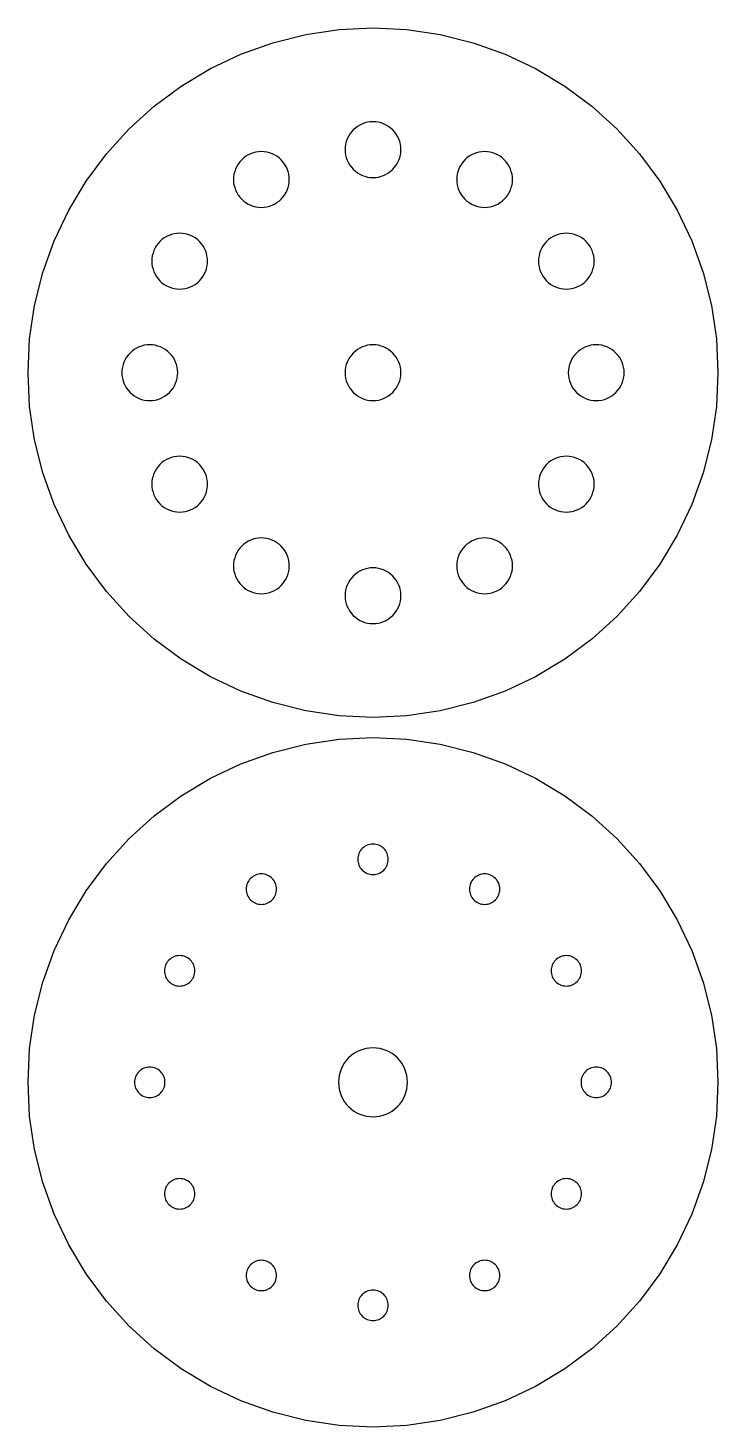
# Model space of a CAD drawing. Header units: millimetres. Extents: x 0 to 68, y 0 to 138.
import ezdxf

# ---------------------------------------------------------------- set-up
doc = ezdxf.new("R2010")
doc.units = ezdxf.units.MM

msp = doc.modelspace()

# ---------------------------------------------------------------- linework, layer by layer
at = {"color": 0}
for points in [[(43.87, 71.46), (40.63, 70.65), (37.33, 70.16), (34, 70), (30.67, 70.16), (27.37, 70.65), (24.13, 71.46), (20.99, 72.59), (17.97, 74.01), (15.11, 75.73), (12.43, 77.72), (9.96, 79.96), (7.72, 82.43), (5.73, 85.11), (4.01, 87.97), (2.59, 90.99), (1.46, 94.13), (0.65, 97.37), (0.16, 100.67), (0, 104), (0.16, 107.33), (0.65, 110.63), (1.46, 113.87), (2.59, 117.01), (4.01, 120.03), (5.73, 122.89), (7.72, 125.57), (9.96, 128.04), (12.43, 130.28), (15.11, 132.27), (17.97, 133.99), (20.99, 135.41), (24.13, 136.54), (27.37, 137.35), (30.67, 137.84), (34, 138), (37.33, 137.84), (40.63, 137.35), (43.87, 136.54), (47.01, 135.41), (50.03, 133.99), (52.89, 132.27), (55.57, 130.28), (58.04, 128.04), (60.28, 125.57), (62.27, 122.89), (63.99, 120.03), (65.41, 117.01), (66.54, 113.87), (67.35, 110.63), (67.84, 107.33), (68, 104), (67.84, 100.67), (67.35, 97.37), (66.54, 94.13), (65.41, 90.99), (63.99, 87.97), (62.27, 85.11), (60.28, 82.43), (58.04, 79.96), (55.57, 77.72), (52.89, 75.73), (50.03, 74.01), (47.01, 72.59), (43.87, 71.46)], [(35.74, 128.13), (35.53, 128.29), (35.3, 128.43), (35.05, 128.54), (34.8, 128.63), (34.54, 128.7), (34.27, 128.74), (34, 128.75), (33.73, 128.74), (33.46, 128.7), (33.2, 128.63), (32.95, 128.54), (32.7, 128.43), (32.47, 128.29), (32.26, 128.13), (32.06, 127.94), (31.87, 127.74), (31.71, 127.53), (31.57, 127.3), (31.46, 127.05), (31.37, 126.8), (31.3, 126.54), (31.26, 126.27), (31.25, 126), (31.26, 125.73), (31.3, 125.46), (31.37, 125.2), (31.46, 124.95), (31.57, 124.7), (31.71, 124.47), (31.87, 124.26), (32.06, 124.06), (32.26, 123.87), (32.47, 123.71), (32.7, 123.57), (32.95, 123.46), (33.2, 123.37), (33.46, 123.3), (33.73, 123.26), (34, 123.25), (34.27, 123.26), (34.54, 123.3), (34.8, 123.37), (35.05, 123.46), (35.3, 123.57), (35.53, 123.71), (35.74, 123.87), (35.94, 124.06), (36.13, 124.26), (36.29, 124.47), (36.43, 124.7), (36.54, 124.95), (36.63, 125.2), (36.7, 125.46), (36.74, 125.73), (36.75, 126), (36.74, 126.27), (36.7, 126.54), (36.63, 126.8), (36.54, 127.05), (36.43, 127.3), (36.29, 127.53), (36.13, 127.74), (35.94, 127.94), (35.74, 128.13)], [(24.94, 125), (24.74, 125.18), (24.53, 125.34), (24.3, 125.48), (24.05, 125.59), (23.8, 125.68), (23.54, 125.75), (23.27, 125.79), (23, 125.8), (22.73, 125.79), (22.46, 125.75), (22.2, 125.68), (21.95, 125.59), (21.7, 125.48), (21.47, 125.34), (21.26, 125.18), (21.06, 125), (20.87, 124.8), (20.71, 124.58), (20.57, 124.35), (20.46, 124.1), (20.37, 123.85), (20.3, 123.59), (20.26, 123.32), (20.25, 123.05), (20.26, 122.78), (20.3, 122.52), (20.37, 122.25), (20.46, 122), (20.57, 121.76), (20.71, 121.52), (20.87, 121.31), (21.06, 121.11), (21.26, 120.93), (21.47, 120.77), (21.7, 120.63), (21.95, 120.51), (22.2, 120.42), (22.46, 120.36), (22.73, 120.32), (23, 120.3), (23.27, 120.32), (23.54, 120.36), (23.8, 120.42), (24.05, 120.51), (24.3, 120.63), (24.53, 120.77), (24.74, 120.93), (24.94, 121.11), (25.13, 121.31), (25.29, 121.52), (25.43, 121.76), (25.54, 122), (25.63, 122.25), (25.7, 122.52), (25.74, 122.78), (25.75, 123.05), (25.74, 123.32), (25.7, 123.59), (25.63, 123.85), (25.54, 124.1), (25.43, 124.35), (25.29, 124.58), (25.13, 124.8), (24.94, 125)], [(46.53, 125.34), (46.3, 125.48), (46.05, 125.59), (45.8, 125.68), (45.54, 125.75), (45.27, 125.79), (45, 125.8), (44.73, 125.79), (44.46, 125.75), (44.2, 125.68), (43.95, 125.59), (43.7, 125.48), (43.47, 125.34), (43.26, 125.18), (43.06, 125), (42.87, 124.8), (42.71, 124.58), (42.57, 124.35), (42.46, 124.1), (42.37, 123.85), (42.3, 123.59), (42.26, 123.32), (42.25, 123.05), (42.26, 122.78), (42.3, 122.52), (42.37, 122.25), (42.46, 122), (42.57, 121.76), (42.71, 121.52), (42.87, 121.31), (43.06, 121.11), (43.26, 120.93), (43.47, 120.77), (43.7, 120.63), (43.95, 120.51), (44.2, 120.42), (44.46, 120.36), (44.73, 120.32), (45, 120.3), (45.27, 120.32), (45.54, 120.36), (45.8, 120.42), (46.05, 120.51), (46.3, 120.63), (46.53, 120.77), (46.74, 120.93), (46.94, 121.11), (47.13, 121.31), (47.29, 121.52), (47.43, 121.76), (47.54, 122), (47.63, 122.25), (47.7, 122.52), (47.74, 122.78), (47.75, 123.05), (47.74, 123.32), (47.7, 123.59), (47.63, 123.85), (47.54, 124.1), (47.43, 124.35), (47.29, 124.58), (47.13, 124.8), (46.94, 125), (46.74, 125.18), (46.53, 125.34)], [(17.07, 116.74), (16.89, 116.94), (16.69, 117.13), (16.48, 117.29), (16.24, 117.43), (16, 117.54), (15.75, 117.63), (15.48, 117.7), (15.22, 117.74), (14.95, 117.75), (14.68, 117.74), (14.41, 117.7), (14.15, 117.63), (13.9, 117.54), (13.65, 117.43), (13.42, 117.29), (13.2, 117.13), (13, 116.94), (12.82, 116.74), (12.66, 116.53), (12.52, 116.3), (12.41, 116.05), (12.32, 115.8), (12.25, 115.54), (12.21, 115.27), (12.2, 115), (12.21, 114.73), (12.25, 114.46), (12.32, 114.2), (12.41, 113.95), (12.52, 113.7), (12.66, 113.47), (12.82, 113.26), (13, 113.06), (13.2, 112.87), (13.42, 112.71), (13.65, 112.57), (13.9, 112.46), (14.15, 112.37), (14.41, 112.3), (14.68, 112.26), (14.95, 112.25), (15.22, 112.26), (15.48, 112.3), (15.75, 112.37), (16, 112.46), (16.24, 112.57), (16.48, 112.71), (16.69, 112.87), (16.89, 113.06), (17.07, 113.26), (17.23, 113.47), (17.37, 113.7), (17.49, 113.95), (17.58, 114.2), (17.64, 114.46), (17.68, 114.73), (17.7, 115), (17.68, 115.27), (17.64, 115.54), (17.58, 115.8), (17.49, 116.05), (17.37, 116.3), (17.23, 116.53), (17.07, 116.74)], [(54.35, 117.43), (54.1, 117.54), (53.85, 117.63), (53.59, 117.7), (53.32, 117.74), (53.05, 117.75), (52.78, 117.74), (52.52, 117.7), (52.25, 117.63), (52, 117.54), (51.76, 117.43), (51.52, 117.29), (51.31, 117.13), (51.11, 116.94), (50.93, 116.74), (50.77, 116.53), (50.63, 116.3), (50.51, 116.05), (50.42, 115.8), (50.36, 115.54), (50.32, 115.27), (50.3, 115), (50.32, 114.73), (50.36, 114.46), (50.42, 114.2), (50.51, 113.95), (50.63, 113.7), (50.77, 113.47), (50.93, 113.26), (51.11, 113.06), (51.31, 112.87), (51.52, 112.71), (51.76, 112.57), (52, 112.46), (52.25, 112.37), (52.52, 112.3), (52.78, 112.26), (53.05, 112.25), (53.32, 112.26), (53.59, 112.3), (53.85, 112.37), (54.1, 112.46), (54.35, 112.57), (54.58, 112.71), (54.8, 112.87), (55, 113.06), (55.18, 113.26), (55.34, 113.47), (55.48, 113.7), (55.59, 113.95), (55.68, 114.2), (55.75, 114.46), (55.79, 114.73), (55.8, 115), (55.79, 115.27), (55.75, 115.54), (55.68, 115.8), (55.59, 116.05), (55.48, 116.3), (55.34, 116.53), (55.18, 116.74), (55, 116.94), (54.8, 117.13), (54.58, 117.29), (54.35, 117.43)], [(14.29, 105.53), (14.13, 105.74), (13.94, 105.94), (13.74, 106.13), (13.53, 106.29), (13.3, 106.43), (13.05, 106.54), (12.8, 106.63), (12.54, 106.7), (12.27, 106.74), (12, 106.75), (11.73, 106.74), (11.46, 106.7), (11.2, 106.63), (10.95, 106.54), (10.7, 106.43), (10.47, 106.29), (10.26, 106.13), (10.06, 105.94), (9.87, 105.74), (9.71, 105.53), (9.57, 105.3), (9.46, 105.05), (9.37, 104.8), (9.3, 104.54), (9.26, 104.27), (9.25, 104), (9.26, 103.73), (9.3, 103.46), (9.37, 103.2), (9.46, 102.95), (9.57, 102.7), (9.71, 102.47), (9.87, 102.26), (10.06, 102.06), (10.26, 101.87), (10.47, 101.71), (10.7, 101.57), (10.95, 101.46), (11.2, 101.37), (11.46, 101.3), (11.73, 101.26), (12, 101.25), (12.27, 101.26), (12.54, 101.3), (12.8, 101.37), (13.05, 101.46), (13.3, 101.57), (13.53, 101.71), (13.74, 101.87), (13.94, 102.06), (14.13, 102.26), (14.29, 102.47), (14.43, 102.7), (14.54, 102.95), (14.63, 103.2), (14.7, 103.46), (14.74, 103.73), (14.75, 104), (14.74, 104.27), (14.7, 104.54), (14.63, 104.8), (14.54, 105.05), (14.43, 105.3), (14.29, 105.53)], [(34.8, 106.63), (34.54, 106.7), (34.27, 106.74), (34, 106.75), (33.73, 106.74), (33.46, 106.7), (33.2, 106.63), (32.95, 106.54), (32.7, 106.43), (32.47, 106.29), (32.26, 106.13), (32.06, 105.94), (31.87, 105.74), (31.71, 105.53), (31.57, 105.3), (31.46, 105.05), (31.37, 104.8), (31.3, 104.54), (31.26, 104.27), (31.25, 104), (31.26, 103.73), (31.3, 103.46), (31.37, 103.2), (31.46, 102.95), (31.57, 102.7), (31.71, 102.47), (31.87, 102.26), (32.06, 102.06), (32.26, 101.87), (32.47, 101.71), (32.7, 101.57), (32.95, 101.46), (33.2, 101.37), (33.46, 101.3), (33.73, 101.26), (34, 101.25), (34.27, 101.26), (34.54, 101.3), (34.8, 101.37), (35.05, 101.46), (35.3, 101.57), (35.53, 101.71), (35.74, 101.87), (35.94, 102.06), (36.13, 102.26), (36.29, 102.47), (36.43, 102.7), (36.54, 102.95), (36.63, 103.2), (36.7, 103.46), (36.74, 103.73), (36.75, 104), (36.74, 104.27), (36.7, 104.54), (36.63, 104.8), (36.54, 105.05), (36.43, 105.3), (36.29, 105.53), (36.13, 105.74), (35.94, 105.94), (35.74, 106.13), (35.53, 106.29), (35.3, 106.43), (35.05, 106.54), (34.8, 106.63)], [(57.05, 106.54), (56.8, 106.63), (56.54, 106.7), (56.27, 106.74), (56, 106.75), (55.73, 106.74), (55.46, 106.7), (55.2, 106.63), (54.95, 106.54), (54.7, 106.43), (54.47, 106.29), (54.26, 106.13), (54.06, 105.94), (53.87, 105.74), (53.71, 105.53), (53.57, 105.3), (53.46, 105.05), (53.37, 104.8), (53.3, 104.54), (53.26, 104.27), (53.25, 104), (53.26, 103.73), (53.3, 103.46), (53.37, 103.2), (53.46, 102.95), (53.57, 102.7), (53.71, 102.47), (53.87, 102.26), (54.06, 102.06), (54.26, 101.87), (54.47, 101.71), (54.7, 101.57), (54.95, 101.46), (55.2, 101.37), (55.46, 101.3), (55.73, 101.26), (56, 101.25), (56.27, 101.26), (56.54, 101.3), (56.8, 101.37), (57.05, 101.46), (57.3, 101.57), (57.53, 101.71), (57.74, 101.87), (57.94, 102.06), (58.13, 102.26), (58.29, 102.47), (58.43, 102.7), (58.54, 102.95), (58.63, 103.2), (58.7, 103.46), (58.74, 103.73), (58.75, 104), (58.74, 104.27), (58.7, 104.54), (58.63, 104.8), (58.54, 105.05), (58.43, 105.3), (58.29, 105.53), (58.13, 105.74), (57.94, 105.94), (57.74, 106.13), (57.53, 106.29), (57.3, 106.43), (57.05, 106.54)], [(17.37, 94.3), (17.23, 94.53), (17.07, 94.74), (16.89, 94.94), (16.69, 95.13), (16.48, 95.29), (16.24, 95.43), (16, 95.54), (15.75, 95.63), (15.48, 95.7), (15.22, 95.74), (14.95, 95.75), (14.68, 95.74), (14.41, 95.7), (14.15, 95.63), (13.9, 95.54), (13.65, 95.43), (13.42, 95.29), (13.2, 95.13), (13, 94.94), (12.82, 94.74), (12.66, 94.53), (12.52, 94.3), (12.41, 94.05), (12.32, 93.8), (12.25, 93.54), (12.21, 93.27), (12.2, 93), (12.21, 92.73), (12.25, 92.46), (12.32, 92.2), (12.41, 91.95), (12.52, 91.7), (12.66, 91.47), (12.82, 91.26), (13, 91.06), (13.2, 90.87), (13.42, 90.71), (13.65, 90.57), (13.9, 90.46), (14.15, 90.37), (14.41, 90.3), (14.68, 90.26), (14.95, 90.25), (15.22, 90.26), (15.48, 90.3), (15.75, 90.37), (16, 90.46), (16.24, 90.57), (16.48, 90.71), (16.69, 90.87), (16.89, 91.06), (17.07, 91.26), (17.23, 91.47), (17.37, 91.7), (17.49, 91.95), (17.58, 92.2), (17.64, 92.46), (17.68, 92.73), (17.7, 93), (17.68, 93.27), (17.64, 93.54), (17.58, 93.8), (17.49, 94.05), (17.37, 94.3)], [(55.79, 93.27), (55.75, 93.54), (55.68, 93.8), (55.59, 94.05), (55.48, 94.3), (55.34, 94.53), (55.18, 94.74), (55, 94.94), (54.8, 95.13), (54.58, 95.29), (54.35, 95.43), (54.1, 95.54), (53.85, 95.63), (53.59, 95.7), (53.32, 95.74), (53.05, 95.75), (52.78, 95.74), (52.52, 95.7), (52.25, 95.63), (52, 95.54), (51.76, 95.43), (51.52, 95.29), (51.31, 95.13), (51.11, 94.94), (50.93, 94.74), (50.77, 94.53), (50.63, 94.3), (50.51, 94.05), (50.42, 93.8), (50.36, 93.54), (50.32, 93.27), (50.3, 93), (50.32, 92.73), (50.36, 92.46), (50.42, 92.2), (50.51, 91.95), (50.63, 91.7), (50.77, 91.47), (50.93, 91.26), (51.11, 91.06), (51.31, 90.87), (51.52, 90.71), (51.76, 90.57), (52, 90.46), (52.25, 90.37), (52.52, 90.3), (52.78, 90.26), (53.05, 90.25), (53.32, 90.26), (53.59, 90.3), (53.85, 90.37), (54.1, 90.46), (54.35, 90.57), (54.58, 90.71), (54.8, 90.87), (55, 91.06), (55.18, 91.26), (55.34, 91.47), (55.48, 91.7), (55.59, 91.95), (55.68, 92.2), (55.75, 92.46), (55.79, 92.73), (55.8, 93), (55.79, 93.27)], [(25.54, 86), (25.43, 86.24), (25.29, 86.48), (25.13, 86.69), (24.94, 86.89), (24.74, 87.07), (24.53, 87.23), (24.3, 87.37), (24.05, 87.49), (23.8, 87.58), (23.54, 87.64), (23.27, 87.68), (23, 87.7), (22.73, 87.68), (22.46, 87.64), (22.2, 87.58), (21.95, 87.49), (21.7, 87.37), (21.47, 87.23), (21.26, 87.07), (21.06, 86.89), (20.87, 86.69), (20.71, 86.48), (20.57, 86.24), (20.46, 86), (20.37, 85.75), (20.3, 85.48), (20.26, 85.22), (20.25, 84.95), (20.26, 84.68), (20.3, 84.41), (20.37, 84.15), (20.46, 83.9), (20.57, 83.65), (20.71, 83.42), (20.87, 83.2), (21.06, 83), (21.26, 82.82), (21.47, 82.66), (21.7, 82.52), (21.95, 82.41), (22.2, 82.32), (22.46, 82.25), (22.73, 82.21), (23, 82.2), (23.27, 82.21), (23.54, 82.25), (23.8, 82.32), (24.05, 82.41), (24.3, 82.52), (24.53, 82.66), (24.74, 82.82), (24.94, 83), (25.13, 83.2), (25.29, 83.42), (25.43, 83.65), (25.54, 83.9), (25.63, 84.15), (25.7, 84.41), (25.74, 84.68), (25.75, 84.95), (25.74, 85.22), (25.7, 85.48), (25.63, 85.75), (25.54, 86)], [(47.7, 85.48), (47.63, 85.75), (47.54, 86), (47.43, 86.24), (47.29, 86.48), (47.13, 86.69), (46.94, 86.89), (46.74, 87.07), (46.53, 87.23), (46.3, 87.37), (46.05, 87.49), (45.8, 87.58), (45.54, 87.64), (45.27, 87.68), (45, 87.7), (44.73, 87.68), (44.46, 87.64), (44.2, 87.58), (43.95, 87.49), (43.7, 87.37), (43.47, 87.23), (43.26, 87.07), (43.06, 86.89), (42.87, 86.69), (42.71, 86.48), (42.57, 86.24), (42.46, 86), (42.37, 85.75), (42.3, 85.48), (42.26, 85.22), (42.25, 84.95), (42.26, 84.68), (42.3, 84.41), (42.37, 84.15), (42.46, 83.9), (42.57, 83.65), (42.71, 83.42), (42.87, 83.2), (43.06, 83), (43.26, 82.82), (43.47, 82.66), (43.7, 82.52), (43.95, 82.41), (44.2, 82.32), (44.46, 82.25), (44.73, 82.21), (45, 82.2), (45.27, 82.21), (45.54, 82.25), (45.8, 82.32), (46.05, 82.41), (46.3, 82.52), (46.53, 82.66), (46.74, 82.82), (46.94, 83), (47.13, 83.2), (47.29, 83.42), (47.43, 83.65), (47.54, 83.9), (47.63, 84.15), (47.7, 84.41), (47.74, 84.68), (47.75, 84.95), (47.74, 85.22), (47.7, 85.48)], [(36.63, 82.8), (36.54, 83.05), (36.43, 83.3), (36.29, 83.53), (36.13, 83.74), (35.94, 83.94), (35.74, 84.13), (35.53, 84.29), (35.3, 84.43), (35.05, 84.54), (34.8, 84.63), (34.54, 84.7), (34.27, 84.74), (34, 84.75), (33.73, 84.74), (33.46, 84.7), (33.2, 84.63), (32.95, 84.54), (32.7, 84.43), (32.47, 84.29), (32.26, 84.13), (32.06, 83.94), (31.87, 83.74), (31.71, 83.53), (31.57, 83.3), (31.46, 83.05), (31.37, 82.8), (31.3, 82.54), (31.26, 82.27), (31.25, 82), (31.26, 81.73), (31.3, 81.46), (31.37, 81.2), (31.46, 80.95), (31.57, 80.7), (31.71, 80.47), (31.87, 80.26), (32.06, 80.06), (32.26, 79.87), (32.47, 79.71), (32.7, 79.57), (32.95, 79.46), (33.2, 79.37), (33.46, 79.3), (33.73, 79.26), (34, 79.25), (34.27, 79.26), (34.54, 79.3), (34.8, 79.37), (35.05, 79.46), (35.3, 79.57), (35.53, 79.71), (35.74, 79.87), (35.94, 80.06), (36.13, 80.26), (36.29, 80.47), (36.43, 80.7), (36.54, 80.95), (36.63, 81.2), (36.7, 81.46), (36.74, 81.73), (36.75, 82), (36.74, 82.27), (36.7, 82.54), (36.63, 82.8)], [(43.87, 1.46), (40.63, 0.65), (37.33, 0.16), (34, 0), (30.67, 0.16), (27.37, 0.65), (24.13, 1.46), (20.99, 2.59), (17.97, 4.01), (15.11, 5.73), (12.43, 7.72), (9.96, 9.96), (7.72, 12.43), (5.73, 15.11), (4.01, 17.97), (2.59, 20.99), (1.46, 24.13), (0.65, 27.37), (0.16, 30.67), (0, 34), (0.16, 37.33), (0.65, 40.63), (1.46, 43.87), (2.59, 47.01), (4.01, 50.03), (5.73, 52.89), (7.72, 55.57), (9.96, 58.04), (12.43, 60.28), (15.11, 62.27), (17.97, 63.99), (20.99, 65.41), (24.13, 66.54), (27.37, 67.35), (30.67, 67.84), (34, 68), (37.33, 67.84), (40.63, 67.35), (43.87, 66.54), (47.01, 65.41), (50.03, 63.99), (52.89, 62.27), (55.57, 60.28), (58.04, 58.04), (60.28, 55.57), (62.27, 52.89), (63.99, 50.03), (65.41, 47.01), (66.54, 43.87), (67.35, 40.63), (67.84, 37.33), (68, 34), (67.84, 30.67), (67.35, 27.37), (66.54, 24.13), (65.41, 20.99), (63.99, 17.97), (62.27, 15.11), (60.28, 12.43), (58.04, 9.96), (55.57, 7.72), (52.89, 5.73), (50.03, 4.01), (47.01, 2.59), (43.87, 1.46)], [(34.95, 57.16), (34.83, 57.25), (34.71, 57.32), (34.57, 57.39), (34.44, 57.44), (34.29, 57.47), (34.15, 57.49), (34, 57.5), (33.85, 57.49), (33.71, 57.47), (33.56, 57.44), (33.43, 57.39), (33.29, 57.32), (33.17, 57.25), (33.05, 57.16), (32.94, 57.06), (32.84, 56.95), (32.75, 56.83), (32.68, 56.71), (32.61, 56.57), (32.56, 56.44), (32.53, 56.29), (32.51, 56.15), (32.5, 56), (32.51, 55.85), (32.53, 55.71), (32.56, 55.56), (32.61, 55.43), (32.68, 55.29), (32.75, 55.17), (32.84, 55.05), (32.94, 54.94), (33.05, 54.84), (33.17, 54.75), (33.29, 54.68), (33.43, 54.61), (33.56, 54.56), (33.71, 54.53), (33.85, 54.51), (34, 54.5), (34.15, 54.51), (34.29, 54.53), (34.44, 54.56), (34.57, 54.61), (34.71, 54.68), (34.83, 54.75), (34.95, 54.84), (35.06, 54.94), (35.16, 55.05), (35.25, 55.17), (35.32, 55.29), (35.39, 55.43), (35.44, 55.56), (35.47, 55.71), (35.49, 55.85), (35.5, 56), (35.49, 56.15), (35.47, 56.29), (35.44, 56.44), (35.39, 56.57), (35.32, 56.71), (35.25, 56.83), (35.16, 56.95), (35.06, 57.06), (34.95, 57.16)], [(24.06, 54.11), (23.95, 54.21), (23.83, 54.3), (23.71, 54.38), (23.57, 54.44), (23.44, 54.49), (23.29, 54.52), (23.15, 54.55), (23, 54.55), (22.85, 54.55), (22.71, 54.52), (22.56, 54.49), (22.43, 54.44), (22.29, 54.38), (22.17, 54.3), (22.05, 54.21), (21.94, 54.11), (21.84, 54), (21.75, 53.89), (21.68, 53.76), (21.61, 53.63), (21.56, 53.49), (21.53, 53.35), (21.51, 53.2), (21.5, 53.05), (21.51, 52.91), (21.53, 52.76), (21.56, 52.62), (21.61, 52.48), (21.68, 52.35), (21.75, 52.22), (21.84, 52.1), (21.94, 51.99), (22.05, 51.89), (22.17, 51.81), (22.29, 51.73), (22.43, 51.67), (22.56, 51.62), (22.71, 51.58), (22.85, 51.56), (23, 51.55), (23.15, 51.56), (23.29, 51.58), (23.44, 51.62), (23.57, 51.67), (23.71, 51.73), (23.83, 51.81), (23.95, 51.89), (24.06, 51.99), (24.16, 52.1), (24.25, 52.22), (24.32, 52.35), (24.39, 52.48), (24.44, 52.62), (24.47, 52.76), (24.49, 52.91), (24.5, 53.05), (24.49, 53.2), (24.47, 53.35), (24.44, 53.49), (24.39, 53.63), (24.32, 53.76), (24.25, 53.89), (24.16, 54), (24.06, 54.11)], [(45.83, 54.3), (45.71, 54.38), (45.57, 54.44), (45.44, 54.49), (45.29, 54.52), (45.15, 54.55), (45, 54.55), (44.85, 54.55), (44.71, 54.52), (44.56, 54.49), (44.43, 54.44), (44.29, 54.38), (44.17, 54.3), (44.05, 54.21), (43.94, 54.11), (43.84, 54), (43.75, 53.89), (43.68, 53.76), (43.61, 53.63), (43.56, 53.49), (43.53, 53.35), (43.51, 53.2), (43.5, 53.05), (43.51, 52.91), (43.53, 52.76), (43.56, 52.62), (43.61, 52.48), (43.68, 52.35), (43.75, 52.22), (43.84, 52.1), (43.94, 51.99), (44.05, 51.89), (44.17, 51.81), (44.29, 51.73), (44.43, 51.67), (44.56, 51.62), (44.71, 51.58), (44.85, 51.56), (45, 51.55), (45.15, 51.56), (45.29, 51.58), (45.44, 51.62), (45.57, 51.67), (45.71, 51.73), (45.83, 51.81), (45.95, 51.89), (46.06, 51.99), (46.16, 52.1), (46.25, 52.22), (46.32, 52.35), (46.39, 52.48), (46.44, 52.62), (46.47, 52.76), (46.49, 52.91), (46.5, 53.05), (46.49, 53.2), (46.47, 53.35), (46.44, 53.49), (46.39, 53.63), (46.32, 53.76), (46.25, 53.89), (46.16, 54), (46.06, 54.11), (45.95, 54.21), (45.83, 54.3)], [(16.11, 45.95), (16.01, 46.06), (15.9, 46.16), (15.78, 46.25), (15.65, 46.32), (15.52, 46.39), (15.38, 46.44), (15.24, 46.47), (15.09, 46.49), (14.95, 46.5), (14.8, 46.49), (14.65, 46.47), (14.51, 46.44), (14.37, 46.39), (14.24, 46.32), (14.11, 46.25), (14, 46.16), (13.89, 46.06), (13.79, 45.95), (13.7, 45.83), (13.62, 45.71), (13.56, 45.57), (13.51, 45.44), (13.48, 45.29), (13.45, 45.15), (13.45, 45), (13.45, 44.85), (13.48, 44.71), (13.51, 44.56), (13.56, 44.43), (13.62, 44.29), (13.7, 44.17), (13.79, 44.05), (13.89, 43.94), (14, 43.84), (14.11, 43.75), (14.24, 43.68), (14.37, 43.61), (14.51, 43.56), (14.65, 43.53), (14.8, 43.51), (14.95, 43.5), (15.09, 43.51), (15.24, 43.53), (15.38, 43.56), (15.52, 43.61), (15.65, 43.68), (15.78, 43.75), (15.9, 43.84), (16.01, 43.94), (16.11, 44.05), (16.19, 44.17), (16.27, 44.29), (16.33, 44.43), (16.38, 44.56), (16.42, 44.71), (16.44, 44.85), (16.45, 45), (16.44, 45.15), (16.42, 45.29), (16.38, 45.44), (16.33, 45.57), (16.27, 45.71), (16.19, 45.83), (16.11, 45.95)], [(53.76, 46.32), (53.63, 46.39), (53.49, 46.44), (53.35, 46.47), (53.2, 46.49), (53.05, 46.5), (52.91, 46.49), (52.76, 46.47), (52.62, 46.44), (52.48, 46.39), (52.35, 46.32), (52.22, 46.25), (52.1, 46.16), (51.99, 46.06), (51.89, 45.95), (51.81, 45.83), (51.73, 45.71), (51.67, 45.57), (51.62, 45.44), (51.58, 45.29), (51.56, 45.15), (51.55, 45), (51.56, 44.85), (51.58, 44.71), (51.62, 44.56), (51.67, 44.43), (51.73, 44.29), (51.81, 44.17), (51.89, 44.05), (51.99, 43.94), (52.1, 43.84), (52.22, 43.75), (52.35, 43.68), (52.48, 43.61), (52.62, 43.56), (52.76, 43.53), (52.91, 43.51), (53.05, 43.5), (53.2, 43.51), (53.35, 43.53), (53.49, 43.56), (53.63, 43.61), (53.76, 43.68), (53.89, 43.75), (54, 43.84), (54.11, 43.94), (54.21, 44.05), (54.3, 44.17), (54.38, 44.29), (54.44, 44.43), (54.49, 44.56), (54.52, 44.71), (54.55, 44.85), (54.55, 45), (54.55, 45.15), (54.52, 45.29), (54.49, 45.44), (54.44, 45.57), (54.38, 45.71), (54.3, 45.83), (54.21, 45.95), (54.11, 46.06), (54, 46.16), (53.89, 46.25), (53.76, 46.32)], [(34.99, 37.25), (34.66, 37.33), (34.33, 37.38), (34, 37.4), (33.67, 37.38), (33.34, 37.33), (33.01, 37.25), (32.7, 37.14), (32.4, 37), (32.11, 36.83), (31.84, 36.63), (31.6, 36.4), (31.37, 36.16), (31.17, 35.89), (31, 35.6), (30.86, 35.3), (30.75, 34.99), (30.67, 34.66), (30.62, 34.33), (30.6, 34), (30.62, 33.67), (30.67, 33.34), (30.75, 33.01), (30.86, 32.7), (31, 32.4), (31.17, 32.11), (31.37, 31.84), (31.6, 31.6), (31.84, 31.37), (32.11, 31.17), (32.4, 31), (32.7, 30.86), (33.01, 30.75), (33.34, 30.67), (33.67, 30.62), (34, 30.6), (34.33, 30.62), (34.66, 30.67), (34.99, 30.75), (35.3, 30.86), (35.6, 31), (35.89, 31.17), (36.16, 31.37), (36.4, 31.6), (36.63, 31.84), (36.83, 32.11), (37, 32.4), (37.14, 32.7), (37.25, 33.01), (37.33, 33.34), (37.38, 33.67), (37.4, 34), (37.38, 34.33), (37.33, 34.66), (37.25, 34.99), (37.14, 35.3), (37, 35.6), (36.83, 35.89), (36.63, 36.16), (36.4, 36.4), (36.16, 36.63), (35.89, 36.83), (35.6, 37), (35.3, 37.14), (34.99, 37.25)], [(13.25, 34.83), (13.16, 34.95), (13.06, 35.06), (12.95, 35.16), (12.83, 35.25), (12.71, 35.32), (12.57, 35.39), (12.44, 35.44), (12.29, 35.47), (12.15, 35.49), (12, 35.5), (11.85, 35.49), (11.71, 35.47), (11.56, 35.44), (11.43, 35.39), (11.29, 35.32), (11.17, 35.25), (11.05, 35.16), (10.94, 35.06), (10.84, 34.95), (10.75, 34.83), (10.68, 34.71), (10.61, 34.57), (10.56, 34.44), (10.53, 34.29), (10.51, 34.15), (10.5, 34), (10.51, 33.85), (10.53, 33.71), (10.56, 33.56), (10.61, 33.43), (10.68, 33.29), (10.75, 33.17), (10.84, 33.05), (10.94, 32.94), (11.05, 32.84), (11.17, 32.75), (11.29, 32.68), (11.43, 32.61), (11.56, 32.56), (11.71, 32.53), (11.85, 32.51), (12, 32.5), (12.15, 32.51), (12.29, 32.53), (12.44, 32.56), (12.57, 32.61), (12.71, 32.68), (12.83, 32.75), (12.95, 32.84), (13.06, 32.94), (13.16, 33.05), (13.25, 33.17), (13.32, 33.29), (13.39, 33.43), (13.44, 33.56), (13.47, 33.71), (13.49, 33.85), (13.5, 34), (13.49, 34.15), (13.47, 34.29), (13.44, 34.44), (13.39, 34.57), (13.32, 34.71), (13.25, 34.83)], [(56.57, 35.39), (56.44, 35.44), (56.29, 35.47), (56.15, 35.49), (56, 35.5), (55.85, 35.49), (55.71, 35.47), (55.56, 35.44), (55.43, 35.39), (55.29, 35.32), (55.17, 35.25), (55.05, 35.16), (54.94, 35.06), (54.84, 34.95), (54.75, 34.83), (54.68, 34.71), (54.61, 34.57), (54.56, 34.44), (54.53, 34.29), (54.51, 34.15), (54.5, 34), (54.51, 33.85), (54.53, 33.71), (54.56, 33.56), (54.61, 33.43), (54.68, 33.29), (54.75, 33.17), (54.84, 33.05), (54.94, 32.94), (55.05, 32.84), (55.17, 32.75), (55.29, 32.68), (55.43, 32.61), (55.56, 32.56), (55.71, 32.53), (55.85, 32.51), (56, 32.5), (56.15, 32.51), (56.29, 32.53), (56.44, 32.56), (56.57, 32.61), (56.71, 32.68), (56.83, 32.75), (56.95, 32.84), (57.06, 32.94), (57.16, 33.05), (57.25, 33.17), (57.32, 33.29), (57.39, 33.43), (57.44, 33.56), (57.47, 33.71), (57.49, 33.85), (57.5, 34), (57.49, 34.15), (57.47, 34.29), (57.44, 34.44), (57.39, 34.57), (57.32, 34.71), (57.25, 34.83), (57.16, 34.95), (57.06, 35.06), (56.95, 35.16), (56.83, 35.25), (56.71, 35.32), (56.57, 35.39)], [(16.27, 23.71), (16.19, 23.83), (16.11, 23.95), (16.01, 24.06), (15.9, 24.16), (15.78, 24.25), (15.65, 24.32), (15.52, 24.39), (15.38, 24.44), (15.24, 24.47), (15.09, 24.49), (14.95, 24.5), (14.8, 24.49), (14.65, 24.47), (14.51, 24.44), (14.37, 24.39), (14.24, 24.32), (14.11, 24.25), (14, 24.16), (13.89, 24.06), (13.79, 23.95), (13.7, 23.83), (13.62, 23.71), (13.56, 23.57), (13.51, 23.44), (13.48, 23.29), (13.45, 23.15), (13.45, 23), (13.45, 22.85), (13.48, 22.71), (13.51, 22.56), (13.56, 22.43), (13.62, 22.29), (13.7, 22.17), (13.79, 22.05), (13.89, 21.94), (14, 21.84), (14.11, 21.75), (14.24, 21.68), (14.37, 21.61), (14.51, 21.56), (14.65, 21.53), (14.8, 21.51), (14.95, 21.5), (15.09, 21.51), (15.24, 21.53), (15.38, 21.56), (15.52, 21.61), (15.65, 21.68), (15.78, 21.75), (15.9, 21.84), (16.01, 21.94), (16.11, 22.05), (16.19, 22.17), (16.27, 22.29), (16.33, 22.43), (16.38, 22.56), (16.42, 22.71), (16.44, 22.85), (16.45, 23), (16.44, 23.15), (16.42, 23.29), (16.38, 23.44), (16.33, 23.57), (16.27, 23.71)], [(54.55, 23.15), (54.52, 23.29), (54.49, 23.44), (54.44, 23.57), (54.38, 23.71), (54.3, 23.83), (54.21, 23.95), (54.11, 24.06), (54, 24.16), (53.89, 24.25), (53.76, 24.32), (53.63, 24.39), (53.49, 24.44), (53.35, 24.47), (53.2, 24.49), (53.05, 24.5), (52.91, 24.49), (52.76, 24.47), (52.62, 24.44), (52.48, 24.39), (52.35, 24.32), (52.22, 24.25), (52.1, 24.16), (51.99, 24.06), (51.89, 23.95), (51.81, 23.83), (51.73, 23.71), (51.67, 23.57), (51.62, 23.44), (51.58, 23.29), (51.56, 23.15), (51.55, 23), (51.56, 22.85), (51.58, 22.71), (51.62, 22.56), (51.67, 22.43), (51.73, 22.29), (51.81, 22.17), (51.89, 22.05), (51.99, 21.94), (52.1, 21.84), (52.22, 21.75), (52.35, 21.68), (52.48, 21.61), (52.62, 21.56), (52.76, 21.53), (52.91, 21.51), (53.05, 21.5), (53.2, 21.51), (53.35, 21.53), (53.49, 21.56), (53.63, 21.61), (53.76, 21.68), (53.89, 21.75), (54, 21.84), (54.11, 21.94), (54.21, 22.05), (54.3, 22.17), (54.38, 22.29), (54.44, 22.43), (54.49, 22.56), (54.52, 22.71), (54.55, 22.85), (54.55, 23), (54.55, 23.15)], [(24.39, 15.52), (24.32, 15.65), (24.25, 15.78), (24.16, 15.9), (24.06, 16.01), (23.95, 16.11), (23.83, 16.19), (23.71, 16.27), (23.57, 16.33), (23.44, 16.38), (23.29, 16.42), (23.15, 16.44), (23, 16.45), (22.85, 16.44), (22.71, 16.42), (22.56, 16.38), (22.43, 16.33), (22.29, 16.27), (22.17, 16.19), (22.05, 16.11), (21.94, 16.01), (21.84, 15.9), (21.75, 15.78), (21.68, 15.65), (21.61, 15.52), (21.56, 15.38), (21.53, 15.24), (21.51, 15.09), (21.5, 14.95), (21.51, 14.8), (21.53, 14.65), (21.56, 14.51), (21.61, 14.37), (21.68, 14.24), (21.75, 14.11), (21.84, 14), (21.94, 13.89), (22.05, 13.79), (22.17, 13.7), (22.29, 13.62), (22.43, 13.56), (22.56, 13.51), (22.71, 13.48), (22.85, 13.45), (23, 13.45), (23.15, 13.45), (23.29, 13.48), (23.44, 13.51), (23.57, 13.56), (23.71, 13.62), (23.83, 13.7), (23.95, 13.79), (24.06, 13.89), (24.16, 14), (24.25, 14.11), (24.32, 14.24), (24.39, 14.37), (24.44, 14.51), (24.47, 14.65), (24.49, 14.8), (24.5, 14.95), (24.49, 15.09), (24.47, 15.24), (24.44, 15.38), (24.39, 15.52)], [(46.47, 15.24), (46.44, 15.38), (46.39, 15.52), (46.32, 15.65), (46.25, 15.78), (46.16, 15.9), (46.06, 16.01), (45.95, 16.11), (45.83, 16.19), (45.71, 16.27), (45.57, 16.33), (45.44, 16.38), (45.29, 16.42), (45.15, 16.44), (45, 16.45), (44.85, 16.44), (44.71, 16.42), (44.56, 16.38), (44.43, 16.33), (44.29, 16.27), (44.17, 16.19), (44.05, 16.11), (43.94, 16.01), (43.84, 15.9), (43.75, 15.78), (43.68, 15.65), (43.61, 15.52), (43.56, 15.38), (43.53, 15.24), (43.51, 15.09), (43.5, 14.95), (43.51, 14.8), (43.53, 14.65), (43.56, 14.51), (43.61, 14.37), (43.68, 14.24), (43.75, 14.11), (43.84, 14), (43.94, 13.89), (44.05, 13.79), (44.17, 13.7), (44.29, 13.62), (44.43, 13.56), (44.56, 13.51), (44.71, 13.48), (44.85, 13.45), (45, 13.45), (45.15, 13.45), (45.29, 13.48), (45.44, 13.51), (45.57, 13.56), (45.71, 13.62), (45.83, 13.7), (45.95, 13.79), (46.06, 13.89), (46.16, 14), (46.25, 14.11), (46.32, 14.24), (46.39, 14.37), (46.44, 14.51), (46.47, 14.65), (46.49, 14.8), (46.5, 14.95), (46.49, 15.09), (46.47, 15.24)], [(35.44, 12.44), (35.39, 12.57), (35.32, 12.71), (35.25, 12.83), (35.16, 12.95), (35.06, 13.06), (34.95, 13.16), (34.83, 13.25), (34.71, 13.32), (34.57, 13.39), (34.44, 13.44), (34.29, 13.47), (34.15, 13.49), (34, 13.5), (33.85, 13.49), (33.71, 13.47), (33.56, 13.44), (33.43, 13.39), (33.29, 13.32), (33.17, 13.25), (33.05, 13.16), (32.94, 13.06), (32.84, 12.95), (32.75, 12.83), (32.68, 12.71), (32.61, 12.57), (32.56, 12.44), (32.53, 12.29), (32.51, 12.15), (32.5, 12), (32.51, 11.85), (32.53, 11.71), (32.56, 11.56), (32.61, 11.43), (32.68, 11.29), (32.75, 11.17), (32.84, 11.05), (32.94, 10.94), (33.05, 10.84), (33.17, 10.75), (33.29, 10.68), (33.43, 10.61), (33.56, 10.56), (33.71, 10.53), (33.85, 10.51), (34, 10.5), (34.15, 10.51), (34.29, 10.53), (34.44, 10.56), (34.57, 10.61), (34.71, 10.68), (34.83, 10.75), (34.95, 10.84), (35.06, 10.94), (35.16, 11.05), (35.25, 11.17), (35.32, 11.29), (35.39, 11.43), (35.44, 11.56), (35.47, 11.71), (35.49, 11.85), (35.5, 12), (35.49, 12.15), (35.47, 12.29), (35.44, 12.44)]]:
    msp.add_lwpolyline(points, dxfattribs=at)

doc.saveas('drawing.dxf')
